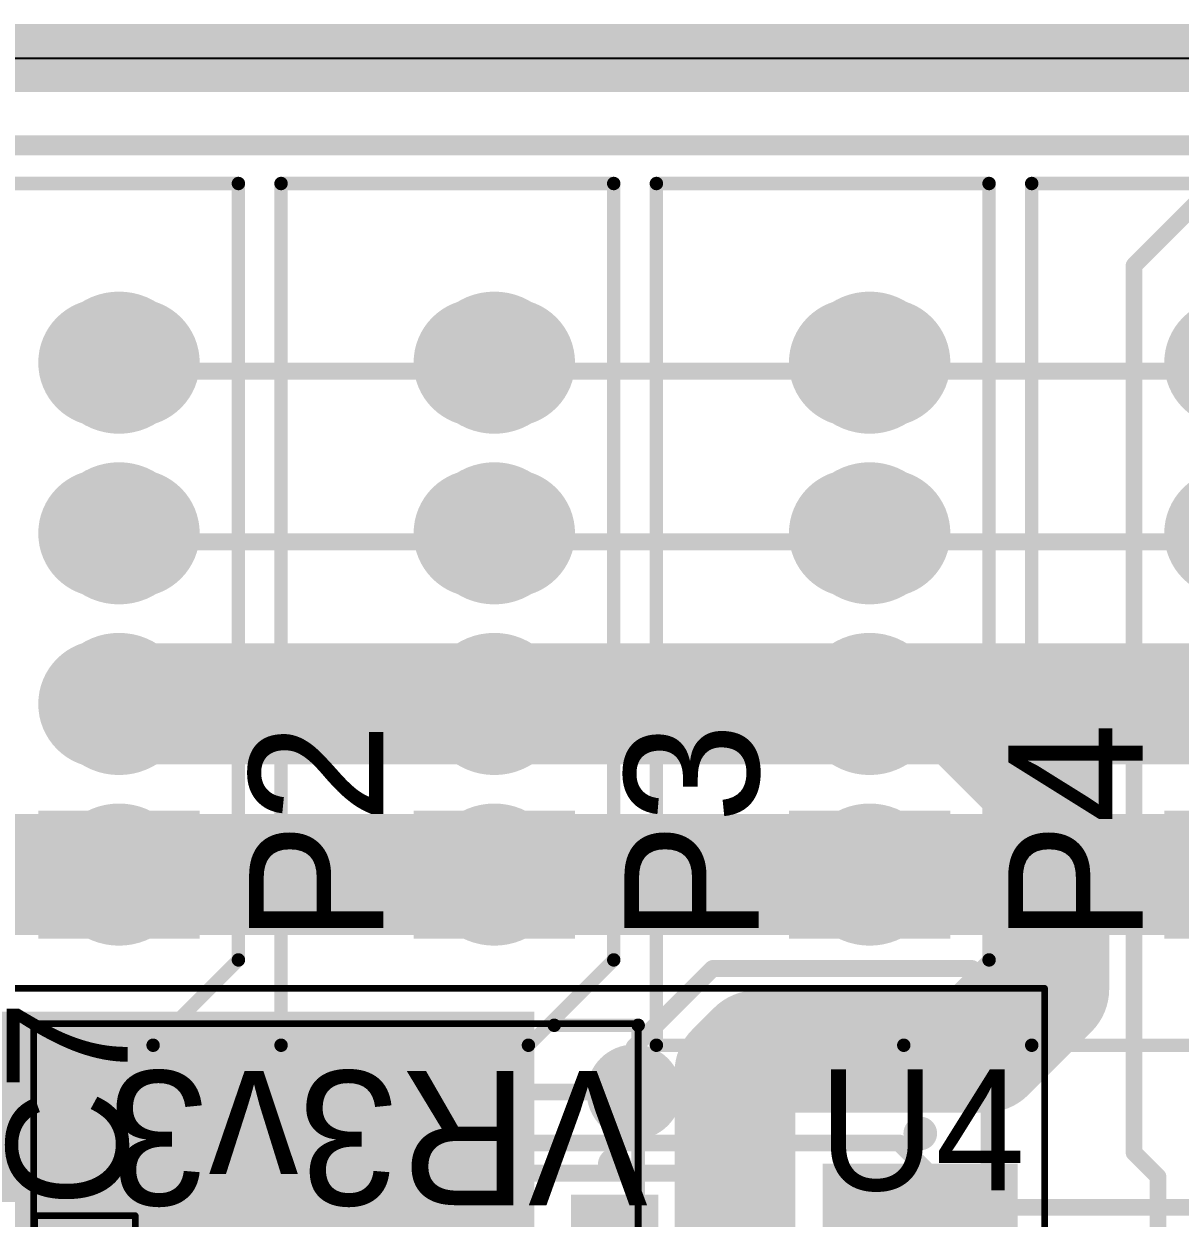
# Model space of a CAD drawing. Extents: x 50.3 to 133.3, y 75.7 to 118.9.
# Drawn here: x 62.08 to 79.3, y 100.93 to 118.71 of the extents above; entities that cross this region are included whole.
import ezdxf

# ---------------------------------------------------------------- set-up
doc = ezdxf.new("R2010")
doc.units = 0
doc.layers.get('0').update_dxf_attribs({"linetype": 'CONTINUOUS'})
for name, color, linetype in [('BOTTOMLAYER', 5, 'CONTINUOUS'), ('BOTTOMOVERLAY', 54, 'CONTINUOUS'), ('BOTTOMPASTE', 16, 'CONTINUOUS'), ('BOTTOMSOLDER', 6, 'CONTINUOUS'), ('INTERNALPLANE1', 76, 'CONTINUOUS'), ('INTERNALPLANE2', 16, 'CONTINUOUS'), ('KEEPOUTLAYER', 6, 'CONTINUOUS'), ('MECHANICAL13', 56, 'CONTINUOUS'), ('MECHANICAL15', 56, 'CONTINUOUS'), ('MULTILAYER', 9, 'CONTINUOUS'), ('PADHOLELAYER', 156, 'CONTINUOUS'), ('TOPLAYER', 1, 'CONTINUOUS'), ('TOPOVERLAY', 2, 'CONTINUOUS'), ('TOPPASTE', 8, 'CONTINUOUS'), ('TOPSOLDER', 216, 'CONTINUOUS'), ('VIAHOLELAYER', 16, 'CONTINUOUS')]:
    doc.layers.add(name, color=color, linetype=linetype)

# ---------------------------------------------------------------- blocks, each defined once
blk = doc.blocks.new('RESC2012L_8')
at = {"layer": 'MECHANICAL13', "const_width": 0.1}
for points in [[(-1.075, 0.7), (-1.075, -0.7)], [(-1.075, 0.7), (1.075, 0.7)], [(1.075, 0.7), (1.075, -0.7)], [(-1.075, -0.7), (1.075, -0.7)]]:
    blk.add_lwpolyline(points, dxfattribs=at)
at = {"layer": 'MECHANICAL13', "const_width": 0.05}
for points in [[(-1.1, 0.7, 1), (-1.05, 0.7, 1)], [(-1.1, 0.7, 1), (-1.05, 0.7, 1)], [(1.05, 0.7, 1), (1.1, 0.7, 1)], [(1.05, 0.7, 1), (1.1, 0.7, 1)], [(-1.1, -0.7, 1), (-1.05, -0.7, 1)], [(-1.1, -0.7, 1), (-1.05, -0.7, 1)], [(1.05, -0.7, 1), (1.1, -0.7, 1)], [(1.05, -0.7, 1), (1.1, -0.7, 1)]]:
    blk.add_lwpolyline(points, format="xyb", close=True, dxfattribs=at)
at = {"layer": 'MECHANICAL15', "const_width": 0.1}
for points in [[(-1.4, 0.75), (-1.4, -0.75)], [(-1.4, 0.75), (1.4, 0.75)], [(1.4, 0.75), (1.4, -0.75)], [(0, 0.5), (0, -0.5)], [(-0.5, 0), (0.5, 0)], [(-1.4, -0.75), (1.4, -0.75)]]:
    blk.add_lwpolyline(points, dxfattribs=at)
at = {"layer": 'MECHANICAL15', "const_width": 0.05}
for points in [[(-1.425, 0.75, 1), (-1.375, 0.75, 1)], [(-1.425, 0.75, 1), (-1.375, 0.75, 1)], [(1.375, 0.75, 1), (1.425, 0.75, 1)], [(1.375, 0.75, 1), (1.425, 0.75, 1)], [(-0.025, 0.5, 1), (0.025, 0.5, 1)], [(-0.525, 0, 1), (-0.475, 0, 1)], [(0.475, 0, 1), (0.525, 0, 1)], [(-0.025, -0.5, 1), (0.025, -0.5, 1)], [(-1.425, -0.75, 1), (-1.375, -0.75, 1)], [(-1.425, -0.75, 1), (-1.375, -0.75, 1)], [(1.375, -0.75, 1), (1.425, -0.75, 1)], [(1.375, -0.75, 1), (1.425, -0.75, 1)]]:
    blk.add_lwpolyline(points, format="xyb", close=True, dxfattribs=at)
at = {"layer": 'TOPLAYER'}
for points in [[(-0.3, -0.65), (-0.3, 0.65), (-1.3, -0.65), (-1.3, 0.65)], [(1.3, -0.65), (1.3, 0.65), (0.3, -0.65), (0.3, 0.65)]]:
    blk.add_solid(points, dxfattribs=at)
at = {"layer": 'TOPOVERLAY', "const_width": 0.2}
blk.add_lwpolyline([(0, 0.55), (0, -0.55)], dxfattribs=at)
at = {"layer": 'TOPOVERLAY', "const_width": 0.1}
for points in [[(-0.05, 0.55, 1), (0.05, 0.55, 1)], [(-0.05, -0.55, 1), (0.05, -0.55, 1)]]:
    blk.add_lwpolyline(points, format="xyb", close=True, dxfattribs=at)
at = {"layer": 'TOPPASTE'}
for points in [[(-0.3, -0.65), (-0.3, 0.65), (-1.3, -0.65), (-1.3, 0.65)], [(1.3, -0.65), (1.3, 0.65), (0.3, -0.65), (0.3, 0.65)]]:
    blk.add_solid(points, dxfattribs=at)
at = {"layer": 'TOPSOLDER'}
for points in [[(-0.198, -0.752), (-0.198, 0.752), (-1.402, -0.752), (-1.402, 0.752)], [(1.402, -0.752), (1.402, 0.752), (0.198, -0.752), (0.198, 0.752)]]:
    blk.add_solid(points, dxfattribs=at)
blk = doc.blocks.new('MOLEX4PIN_DXL_27')
at = {"layer": 'BOTTOMLAYER', "const_width": 1.7}
for points in [[(-1.27, 0.25), (-1.27, -0.25)], [(1.27, 0.25), (1.27, -0.25)], [(3.81, 0.25), (3.81, -0.25)]]:
    blk.add_lwpolyline(points, dxfattribs=at)
at = {"layer": 'BOTTOMLAYER', "const_width": 0.85}
for points in [[(-1.695, 0.25, 1), (-0.845, 0.25, 1)], [(0.845, 0.25, 1), (1.695, 0.25, 1)], [(3.385, 0.25, 1), (4.235, 0.25, 1)], [(-1.695, -0.25, 1), (-0.845, -0.25, 1)], [(0.845, -0.25, 1), (1.695, -0.25, 1)], [(3.385, -0.25, 1), (4.235, -0.25, 1)]]:
    blk.add_lwpolyline(points, format="xyb", close=True, dxfattribs=at)
at = {"layer": 'BOTTOMLAYER'}
blk.add_solid([(-4.66, -1.1), (-2.96, -1.1), (-4.66, 1.1), (-2.96, 1.1)], dxfattribs=at)
at = {"layer": 'BOTTOMSOLDER', "const_width": 1.903}
for points in [[(-1.27, 0.25), (-1.27, -0.25)], [(1.27, 0.25), (1.27, -0.25)], [(3.81, 0.25), (3.81, -0.25)]]:
    blk.add_lwpolyline(points, dxfattribs=at)
at = {"layer": 'BOTTOMSOLDER', "const_width": 0.952}
for points in [[(-1.746, 0.25, 1), (-0.794, 0.25, 1)], [(0.794, 0.25, 1), (1.746, 0.25, 1)], [(3.334, 0.25, 1), (4.286, 0.25, 1)], [(-1.746, -0.25, 1), (-0.794, -0.25, 1)], [(0.794, -0.25, 1), (1.746, -0.25, 1)], [(3.334, -0.25, 1), (4.286, -0.25, 1)]]:
    blk.add_lwpolyline(points, format="xyb", close=True, dxfattribs=at)
at = {"layer": 'BOTTOMSOLDER'}
blk.add_solid([(-4.762, -1.202), (-2.858, -1.202), (-4.762, 1.202), (-2.858, 1.202)], dxfattribs=at)
at = {"layer": 'INTERNALPLANE1', "const_width": 1.058}
for points in [[(-4.339, 0, 1), (-3.281, 0, 1)], [(-1.799, 0, 1), (-0.741, 0, 1)], [(0.741, 0, 1), (1.799, 0, 1)], [(3.281, 0, 1), (4.339, 0, 1)]]:
    blk.add_lwpolyline(points, format="xyb", close=True, dxfattribs=at)
at = {"layer": 'INTERNALPLANE2', "const_width": 1.058}
for points in [[(-4.339, 0, 1), (-3.281, 0, 1)], [(-1.799, 0, 1), (-0.741, 0, 1)], [(0.741, 0, 1), (1.799, 0, 1)], [(3.281, 0, 1), (4.339, 0, 1)]]:
    blk.add_lwpolyline(points, format="xyb", close=True, dxfattribs=at)
at = {"layer": 'MULTILAYER', "const_width": 1.7}
for points in [[(-1.27, 0.25), (-1.27, -0.25)], [(1.27, 0.25), (1.27, -0.25)], [(3.81, 0.25), (3.81, -0.25)]]:
    blk.add_lwpolyline(points, dxfattribs=at)
at = {"layer": 'MULTILAYER', "const_width": 0.85}
for points in [[(-1.695, 0.25, 1), (-0.845, 0.25, 1)], [(0.845, 0.25, 1), (1.695, 0.25, 1)], [(3.385, 0.25, 1), (4.235, 0.25, 1)], [(-1.695, -0.25, 1), (-0.845, -0.25, 1)], [(0.845, -0.25, 1), (1.695, -0.25, 1)], [(3.385, -0.25, 1), (4.235, -0.25, 1)]]:
    blk.add_lwpolyline(points, format="xyb", close=True, dxfattribs=at)
at = {"layer": 'MULTILAYER'}
blk.add_solid([(-4.66, -1.1), (-2.96, -1.1), (-4.66, 1.1), (-2.96, 1.1)], dxfattribs=at)
at = {"layer": 'PADHOLELAYER', "const_width": 0.55}
for points in [[(-4.085, 0, 1), (-3.535, 0, 1)], [(-1.545, 0, 1), (-0.995, 0, 1)], [(0.995, 0, 1), (1.545, 0, 1)], [(3.535, 0, 1), (4.085, 0, 1)]]:
    blk.add_lwpolyline(points, format="xyb", close=True, dxfattribs=at)
at = {"layer": 'TOPLAYER', "const_width": 1.7}
for points in [[(-1.27, 0.25), (-1.27, -0.25)], [(1.27, 0.25), (1.27, -0.25)], [(3.81, 0.25), (3.81, -0.25)]]:
    blk.add_lwpolyline(points, dxfattribs=at)
at = {"layer": 'TOPLAYER', "const_width": 0.85}
for points in [[(-1.695, 0.25, 1), (-0.845, 0.25, 1)], [(0.845, 0.25, 1), (1.695, 0.25, 1)], [(3.385, 0.25, 1), (4.235, 0.25, 1)], [(-1.695, -0.25, 1), (-0.845, -0.25, 1)], [(0.845, -0.25, 1), (1.695, -0.25, 1)], [(3.385, -0.25, 1), (4.235, -0.25, 1)]]:
    blk.add_lwpolyline(points, format="xyb", close=True, dxfattribs=at)
at = {"layer": 'TOPLAYER'}
blk.add_solid([(-4.66, -1.1), (-2.96, -1.1), (-4.66, 1.1), (-2.96, 1.1)], dxfattribs=at)
at = {"layer": 'TOPOVERLAY', "const_width": 0.2}
for points in [[(-6.35, 3.175), (6.477, 3.175)], [(-6.35, 3.175), (-6.35, -0.508)], [(6.477, 3.175), (6.477, -1.778)], [(-6.35, -0.508), (-5.08, -1.778)], [(-5.08, -1.778), (6.477, -1.778)]]:
    blk.add_lwpolyline(points, dxfattribs=at)
at = {"layer": 'TOPOVERLAY', "const_width": 0.1}
for points in [[(-6.4, 3.175, 1), (-6.3, 3.175, 1)], [(-6.4, 3.175, 1), (-6.3, 3.175, 1)], [(6.427, 3.175, 1), (6.527, 3.175, 1)], [(6.427, 3.175, 1), (6.527, 3.175, 1)], [(-6.4, -0.508, 1), (-6.3, -0.508, 1)], [(-6.4, -0.508, 1), (-6.3, -0.508, 1)], [(-5.13, -1.778, 1), (-5.03, -1.778, 1)], [(-5.13, -1.778, 1), (-5.03, -1.778, 1)], [(6.427, -1.778, 1), (6.527, -1.778, 1)], [(6.427, -1.778, 1), (6.527, -1.778, 1)]]:
    blk.add_lwpolyline(points, format="xyb", close=True, dxfattribs=at)
at = {"layer": 'TOPSOLDER', "const_width": 1.903}
for points in [[(-1.27, 0.25), (-1.27, -0.25)], [(1.27, 0.25), (1.27, -0.25)], [(3.81, 0.25), (3.81, -0.25)]]:
    blk.add_lwpolyline(points, dxfattribs=at)
at = {"layer": 'TOPSOLDER', "const_width": 0.952}
for points in [[(-1.746, 0.25, 1), (-0.794, 0.25, 1)], [(0.794, 0.25, 1), (1.746, 0.25, 1)], [(3.334, 0.25, 1), (4.286, 0.25, 1)], [(-1.746, -0.25, 1), (-0.794, -0.25, 1)], [(0.794, -0.25, 1), (1.746, -0.25, 1)], [(3.334, -0.25, 1), (4.286, -0.25, 1)]]:
    blk.add_lwpolyline(points, format="xyb", close=True, dxfattribs=at)
at = {"layer": 'TOPSOLDER'}
blk.add_solid([(-4.762, -1.202), (-2.858, -1.202), (-4.762, 1.202), (-2.858, 1.202)], dxfattribs=at)
blk = doc.blocks.new('MOLEX4PIN_DXL_28')
at = {"layer": 'BOTTOMLAYER', "const_width": 1.7}
for points in [[(-1.27, 0.25), (-1.27, -0.25)], [(1.27, 0.25), (1.27, -0.25)], [(3.81, 0.25), (3.81, -0.25)]]:
    blk.add_lwpolyline(points, dxfattribs=at)
at = {"layer": 'BOTTOMLAYER', "const_width": 0.85}
for points in [[(-1.695, 0.25, 1), (-0.845, 0.25, 1)], [(0.845, 0.25, 1), (1.695, 0.25, 1)], [(3.385, 0.25, 1), (4.235, 0.25, 1)], [(-1.695, -0.25, 1), (-0.845, -0.25, 1)], [(0.845, -0.25, 1), (1.695, -0.25, 1)], [(3.385, -0.25, 1), (4.235, -0.25, 1)]]:
    blk.add_lwpolyline(points, format="xyb", close=True, dxfattribs=at)
at = {"layer": 'BOTTOMLAYER'}
blk.add_solid([(-4.66, -1.1), (-2.96, -1.1), (-4.66, 1.1), (-2.96, 1.1)], dxfattribs=at)
at = {"layer": 'BOTTOMSOLDER', "const_width": 1.903}
for points in [[(-1.27, 0.25), (-1.27, -0.25)], [(1.27, 0.25), (1.27, -0.25)], [(3.81, 0.25), (3.81, -0.25)]]:
    blk.add_lwpolyline(points, dxfattribs=at)
at = {"layer": 'BOTTOMSOLDER', "const_width": 0.952}
for points in [[(-1.746, 0.25, 1), (-0.794, 0.25, 1)], [(0.794, 0.25, 1), (1.746, 0.25, 1)], [(3.334, 0.25, 1), (4.286, 0.25, 1)], [(-1.746, -0.25, 1), (-0.794, -0.25, 1)], [(0.794, -0.25, 1), (1.746, -0.25, 1)], [(3.334, -0.25, 1), (4.286, -0.25, 1)]]:
    blk.add_lwpolyline(points, format="xyb", close=True, dxfattribs=at)
at = {"layer": 'BOTTOMSOLDER'}
blk.add_solid([(-4.762, -1.202), (-2.858, -1.202), (-4.762, 1.202), (-2.858, 1.202)], dxfattribs=at)
at = {"layer": 'INTERNALPLANE1', "const_width": 1.058}
for points in [[(-4.339, 0, 1), (-3.281, 0, 1)], [(-1.799, 0, 1), (-0.741, 0, 1)], [(0.741, 0, 1), (1.799, 0, 1)], [(3.281, 0, 1), (4.339, 0, 1)]]:
    blk.add_lwpolyline(points, format="xyb", close=True, dxfattribs=at)
at = {"layer": 'INTERNALPLANE2', "const_width": 1.058}
for points in [[(-4.339, 0, 1), (-3.281, 0, 1)], [(-1.799, 0, 1), (-0.741, 0, 1)], [(0.741, 0, 1), (1.799, 0, 1)], [(3.281, 0, 1), (4.339, 0, 1)]]:
    blk.add_lwpolyline(points, format="xyb", close=True, dxfattribs=at)
at = {"layer": 'MULTILAYER', "const_width": 1.7}
for points in [[(-1.27, 0.25), (-1.27, -0.25)], [(1.27, 0.25), (1.27, -0.25)], [(3.81, 0.25), (3.81, -0.25)]]:
    blk.add_lwpolyline(points, dxfattribs=at)
at = {"layer": 'MULTILAYER', "const_width": 0.85}
for points in [[(-1.695, 0.25, 1), (-0.845, 0.25, 1)], [(0.845, 0.25, 1), (1.695, 0.25, 1)], [(3.385, 0.25, 1), (4.235, 0.25, 1)], [(-1.695, -0.25, 1), (-0.845, -0.25, 1)], [(0.845, -0.25, 1), (1.695, -0.25, 1)], [(3.385, -0.25, 1), (4.235, -0.25, 1)]]:
    blk.add_lwpolyline(points, format="xyb", close=True, dxfattribs=at)
at = {"layer": 'MULTILAYER'}
blk.add_solid([(-4.66, -1.1), (-2.96, -1.1), (-4.66, 1.1), (-2.96, 1.1)], dxfattribs=at)
at = {"layer": 'PADHOLELAYER', "const_width": 0.55}
for points in [[(-4.085, 0, 1), (-3.535, 0, 1)], [(-1.545, 0, 1), (-0.995, 0, 1)], [(0.995, 0, 1), (1.545, 0, 1)], [(3.535, 0, 1), (4.085, 0, 1)]]:
    blk.add_lwpolyline(points, format="xyb", close=True, dxfattribs=at)
at = {"layer": 'TOPLAYER', "const_width": 1.7}
for points in [[(-1.27, 0.25), (-1.27, -0.25)], [(1.27, 0.25), (1.27, -0.25)], [(3.81, 0.25), (3.81, -0.25)]]:
    blk.add_lwpolyline(points, dxfattribs=at)
at = {"layer": 'TOPLAYER', "const_width": 0.85}
for points in [[(-1.695, 0.25, 1), (-0.845, 0.25, 1)], [(0.845, 0.25, 1), (1.695, 0.25, 1)], [(3.385, 0.25, 1), (4.235, 0.25, 1)], [(-1.695, -0.25, 1), (-0.845, -0.25, 1)], [(0.845, -0.25, 1), (1.695, -0.25, 1)], [(3.385, -0.25, 1), (4.235, -0.25, 1)]]:
    blk.add_lwpolyline(points, format="xyb", close=True, dxfattribs=at)
at = {"layer": 'TOPLAYER'}
blk.add_solid([(-4.66, -1.1), (-2.96, -1.1), (-4.66, 1.1), (-2.96, 1.1)], dxfattribs=at)
at = {"layer": 'TOPOVERLAY', "const_width": 0.2}
for points in [[(-6.35, 3.175), (6.477, 3.175)], [(-6.35, 3.175), (-6.35, -0.508)], [(6.477, 3.175), (6.477, -1.778)], [(-6.35, -0.508), (-5.08, -1.778)], [(-5.08, -1.778), (6.477, -1.778)]]:
    blk.add_lwpolyline(points, dxfattribs=at)
at = {"layer": 'TOPOVERLAY', "const_width": 0.1}
for points in [[(-6.4, 3.175, 1), (-6.3, 3.175, 1)], [(-6.4, 3.175, 1), (-6.3, 3.175, 1)], [(6.427, 3.175, 1), (6.527, 3.175, 1)], [(6.427, 3.175, 1), (6.527, 3.175, 1)], [(-6.4, -0.508, 1), (-6.3, -0.508, 1)], [(-6.4, -0.508, 1), (-6.3, -0.508, 1)], [(-5.13, -1.778, 1), (-5.03, -1.778, 1)], [(-5.13, -1.778, 1), (-5.03, -1.778, 1)], [(6.427, -1.778, 1), (6.527, -1.778, 1)], [(6.427, -1.778, 1), (6.527, -1.778, 1)]]:
    blk.add_lwpolyline(points, format="xyb", close=True, dxfattribs=at)
at = {"layer": 'TOPSOLDER', "const_width": 1.903}
for points in [[(-1.27, 0.25), (-1.27, -0.25)], [(1.27, 0.25), (1.27, -0.25)], [(3.81, 0.25), (3.81, -0.25)]]:
    blk.add_lwpolyline(points, dxfattribs=at)
at = {"layer": 'TOPSOLDER', "const_width": 0.952}
for points in [[(-1.746, 0.25, 1), (-0.794, 0.25, 1)], [(0.794, 0.25, 1), (1.746, 0.25, 1)], [(3.334, 0.25, 1), (4.286, 0.25, 1)], [(-1.746, -0.25, 1), (-0.794, -0.25, 1)], [(0.794, -0.25, 1), (1.746, -0.25, 1)], [(3.334, -0.25, 1), (4.286, -0.25, 1)]]:
    blk.add_lwpolyline(points, format="xyb", close=True, dxfattribs=at)
at = {"layer": 'TOPSOLDER'}
blk.add_solid([(-4.762, -1.202), (-2.858, -1.202), (-4.762, 1.202), (-2.858, 1.202)], dxfattribs=at)
blk = doc.blocks.new('MOLEX4PIN_DXL_29')
at = {"layer": 'BOTTOMLAYER', "const_width": 1.7}
for points in [[(-1.27, 0.25), (-1.27, -0.25)], [(1.27, 0.25), (1.27, -0.25)], [(3.81, 0.25), (3.81, -0.25)]]:
    blk.add_lwpolyline(points, dxfattribs=at)
at = {"layer": 'BOTTOMLAYER', "const_width": 0.85}
for points in [[(-1.695, 0.25, 1), (-0.845, 0.25, 1)], [(0.845, 0.25, 1), (1.695, 0.25, 1)], [(3.385, 0.25, 1), (4.235, 0.25, 1)], [(-1.695, -0.25, 1), (-0.845, -0.25, 1)], [(0.845, -0.25, 1), (1.695, -0.25, 1)], [(3.385, -0.25, 1), (4.235, -0.25, 1)]]:
    blk.add_lwpolyline(points, format="xyb", close=True, dxfattribs=at)
at = {"layer": 'BOTTOMLAYER'}
blk.add_solid([(-4.66, -1.1), (-2.96, -1.1), (-4.66, 1.1), (-2.96, 1.1)], dxfattribs=at)
at = {"layer": 'BOTTOMSOLDER', "const_width": 1.903}
for points in [[(-1.27, 0.25), (-1.27, -0.25)], [(1.27, 0.25), (1.27, -0.25)], [(3.81, 0.25), (3.81, -0.25)]]:
    blk.add_lwpolyline(points, dxfattribs=at)
at = {"layer": 'BOTTOMSOLDER', "const_width": 0.952}
for points in [[(-1.746, 0.25, 1), (-0.794, 0.25, 1)], [(0.794, 0.25, 1), (1.746, 0.25, 1)], [(3.334, 0.25, 1), (4.286, 0.25, 1)], [(-1.746, -0.25, 1), (-0.794, -0.25, 1)], [(0.794, -0.25, 1), (1.746, -0.25, 1)], [(3.334, -0.25, 1), (4.286, -0.25, 1)]]:
    blk.add_lwpolyline(points, format="xyb", close=True, dxfattribs=at)
at = {"layer": 'BOTTOMSOLDER'}
blk.add_solid([(-4.762, -1.202), (-2.858, -1.202), (-4.762, 1.202), (-2.858, 1.202)], dxfattribs=at)
at = {"layer": 'INTERNALPLANE1', "const_width": 1.058}
for points in [[(-4.339, 0, 1), (-3.281, 0, 1)], [(-1.799, 0, 1), (-0.741, 0, 1)], [(0.741, 0, 1), (1.799, 0, 1)], [(3.281, 0, 1), (4.339, 0, 1)]]:
    blk.add_lwpolyline(points, format="xyb", close=True, dxfattribs=at)
at = {"layer": 'INTERNALPLANE2', "const_width": 1.058}
for points in [[(-4.339, 0, 1), (-3.281, 0, 1)], [(-1.799, 0, 1), (-0.741, 0, 1)], [(0.741, 0, 1), (1.799, 0, 1)], [(3.281, 0, 1), (4.339, 0, 1)]]:
    blk.add_lwpolyline(points, format="xyb", close=True, dxfattribs=at)
at = {"layer": 'MULTILAYER', "const_width": 1.7}
for points in [[(-1.27, 0.25), (-1.27, -0.25)], [(1.27, 0.25), (1.27, -0.25)], [(3.81, 0.25), (3.81, -0.25)]]:
    blk.add_lwpolyline(points, dxfattribs=at)
at = {"layer": 'MULTILAYER', "const_width": 0.85}
for points in [[(-1.695, 0.25, 1), (-0.845, 0.25, 1)], [(0.845, 0.25, 1), (1.695, 0.25, 1)], [(3.385, 0.25, 1), (4.235, 0.25, 1)], [(-1.695, -0.25, 1), (-0.845, -0.25, 1)], [(0.845, -0.25, 1), (1.695, -0.25, 1)], [(3.385, -0.25, 1), (4.235, -0.25, 1)]]:
    blk.add_lwpolyline(points, format="xyb", close=True, dxfattribs=at)
at = {"layer": 'MULTILAYER'}
blk.add_solid([(-4.66, -1.1), (-2.96, -1.1), (-4.66, 1.1), (-2.96, 1.1)], dxfattribs=at)
at = {"layer": 'PADHOLELAYER', "const_width": 0.55}
for points in [[(-4.085, 0, 1), (-3.535, 0, 1)], [(-1.545, 0, 1), (-0.995, 0, 1)], [(0.995, 0, 1), (1.545, 0, 1)], [(3.535, 0, 1), (4.085, 0, 1)]]:
    blk.add_lwpolyline(points, format="xyb", close=True, dxfattribs=at)
at = {"layer": 'TOPLAYER', "const_width": 1.7}
for points in [[(-1.27, 0.25), (-1.27, -0.25)], [(1.27, 0.25), (1.27, -0.25)], [(3.81, 0.25), (3.81, -0.25)]]:
    blk.add_lwpolyline(points, dxfattribs=at)
at = {"layer": 'TOPLAYER', "const_width": 0.85}
for points in [[(-1.695, 0.25, 1), (-0.845, 0.25, 1)], [(0.845, 0.25, 1), (1.695, 0.25, 1)], [(3.385, 0.25, 1), (4.235, 0.25, 1)], [(-1.695, -0.25, 1), (-0.845, -0.25, 1)], [(0.845, -0.25, 1), (1.695, -0.25, 1)], [(3.385, -0.25, 1), (4.235, -0.25, 1)]]:
    blk.add_lwpolyline(points, format="xyb", close=True, dxfattribs=at)
at = {"layer": 'TOPLAYER'}
blk.add_solid([(-4.66, -1.1), (-2.96, -1.1), (-4.66, 1.1), (-2.96, 1.1)], dxfattribs=at)
at = {"layer": 'TOPOVERLAY', "const_width": 0.2}
for points in [[(-6.35, 3.175), (6.477, 3.175)], [(-6.35, 3.175), (-6.35, -0.508)], [(6.477, 3.175), (6.477, -1.778)], [(-6.35, -0.508), (-5.08, -1.778)], [(-5.08, -1.778), (6.477, -1.778)]]:
    blk.add_lwpolyline(points, dxfattribs=at)
at = {"layer": 'TOPOVERLAY', "const_width": 0.1}
for points in [[(-6.4, 3.175, 1), (-6.3, 3.175, 1)], [(-6.4, 3.175, 1), (-6.3, 3.175, 1)], [(6.427, 3.175, 1), (6.527, 3.175, 1)], [(6.427, 3.175, 1), (6.527, 3.175, 1)], [(-6.4, -0.508, 1), (-6.3, -0.508, 1)], [(-6.4, -0.508, 1), (-6.3, -0.508, 1)], [(-5.13, -1.778, 1), (-5.03, -1.778, 1)], [(-5.13, -1.778, 1), (-5.03, -1.778, 1)], [(6.427, -1.778, 1), (6.527, -1.778, 1)], [(6.427, -1.778, 1), (6.527, -1.778, 1)]]:
    blk.add_lwpolyline(points, format="xyb", close=True, dxfattribs=at)
at = {"layer": 'TOPSOLDER', "const_width": 1.903}
for points in [[(-1.27, 0.25), (-1.27, -0.25)], [(1.27, 0.25), (1.27, -0.25)], [(3.81, 0.25), (3.81, -0.25)]]:
    blk.add_lwpolyline(points, dxfattribs=at)
at = {"layer": 'TOPSOLDER', "const_width": 0.952}
for points in [[(-1.746, 0.25, 1), (-0.794, 0.25, 1)], [(0.794, 0.25, 1), (1.746, 0.25, 1)], [(3.334, 0.25, 1), (4.286, 0.25, 1)], [(-1.746, -0.25, 1), (-0.794, -0.25, 1)], [(0.794, -0.25, 1), (1.746, -0.25, 1)], [(3.334, -0.25, 1), (4.286, -0.25, 1)]]:
    blk.add_lwpolyline(points, format="xyb", close=True, dxfattribs=at)
at = {"layer": 'TOPSOLDER'}
blk.add_solid([(-4.762, -1.202), (-2.858, -1.202), (-4.762, 1.202), (-2.858, 1.202)], dxfattribs=at)
blk = doc.blocks.new('TO254P1510_3_4M_B_56')
at = {"layer": 'BOTTOMLAYER'}
for points in [[(-1, 5.35), (-1, -5.35), (8.2, 5.35), (8.2, -5.35)], [(-8.2, 3.09), (-8.2, 1.99), (-5.5, 3.09), (-5.5, 1.99)], [(-8.2, -1.99), (-8.2, -3.09), (-5.5, -1.99), (-5.5, -3.09)]]:
    blk.add_solid(points, dxfattribs=at)
at = {"layer": 'BOTTOMOVERLAY', "const_width": 0.2}
for points in [[(-1.4, 5.25), (-2.65, 5.25)], [(-2.65, 5.25), (-2.65, -5.25)], [(-1.4, -5.25), (-2.65, -5.25)]]:
    blk.add_lwpolyline(points, dxfattribs=at)
at = {"layer": 'BOTTOMOVERLAY'}
for points, const_width in [([(-2.7, 5.25, 1), (-2.6, 5.25, 1)], 0.1), ([(-2.7, 5.25, 1), (-2.6, 5.25, 1)], 0.1), ([(-1.45, 5.25, 1), (-1.35, 5.25, 1)], 0.1), ([(-6.725, -3.64, 1), (-6.975, -3.64, 1)], 0.25), ([(-7.037, -3.64, 1), (-6.913, -3.64, 1)], 0.125), ([(-6.787, -3.64, 1), (-6.662, -3.64, 1)], 0.125), ([(-2.7, -5.25, 1), (-2.6, -5.25, 1)], 0.1), ([(-2.7, -5.25, 1), (-2.6, -5.25, 1)], 0.1), ([(-1.45, -5.25, 1), (-1.35, -5.25, 1)], 0.1)]:
    blk.add_lwpolyline(points, format="xyb", close=True, dxfattribs=dict(at, const_width=const_width))
at = {"layer": 'BOTTOMPASTE'}
for points in [[(-1, 5.35), (-1, -5.35), (8.2, 5.35), (8.2, -5.35)], [(-8.2, 3.09), (-8.2, 1.99), (-5.5, 3.09), (-5.5, 1.99)], [(-8.2, -1.99), (-8.2, -3.09), (-5.5, -1.99), (-5.5, -3.09)]]:
    blk.add_solid(points, dxfattribs=at)
at = {"layer": 'BOTTOMSOLDER'}
for points in [[(-1.102, 5.452), (-1.102, -5.452), (8.302, 5.452), (8.302, -5.452)], [(-8.302, 3.192), (-8.302, 1.888), (-5.398, 3.192), (-5.398, 1.888)], [(-8.302, -1.888), (-8.302, -3.192), (-5.398, -1.888), (-5.398, -3.192)]]:
    blk.add_solid(points, dxfattribs=at)
at = {"layer": 'MECHANICAL13', "const_width": 0.1}
for points in [[(6.35, 5.275), (-2.65, 5.275)], [(-2.65, 5.275), (-2.65, -5.275)], [(6.35, 5.275), (6.35, -5.275)], [(6.35, -5.275), (-2.65, -5.275)]]:
    blk.add_lwpolyline(points, dxfattribs=at)
at = {"layer": 'MECHANICAL13', "const_width": 0.05}
for points in [[(-2.675, 5.275, 1), (-2.625, 5.275, 1)], [(-2.675, 5.275, 1), (-2.625, 5.275, 1)], [(6.325, 5.275, 1), (6.375, 5.275, 1)], [(6.325, 5.275, 1), (6.375, 5.275, 1)], [(-2.675, -5.275, 1), (-2.625, -5.275, 1)], [(-2.675, -5.275, 1), (-2.625, -5.275, 1)], [(6.325, -5.275, 1), (6.375, -5.275, 1)], [(6.325, -5.275, 1), (6.375, -5.275, 1)]]:
    blk.add_lwpolyline(points, format="xyb", close=True, dxfattribs=at)
at = {"layer": 'MECHANICAL15', "const_width": 0.1}
for points in [[(8.7, 5.8), (-8.7, 5.8)], [(-8.7, 5.8), (-8.7, -5.8)], [(8.7, 5.8), (8.7, -5.8)], [(0, 0.5), (0, -0.5)], [(0.5, 0), (-0.5, 0)], [(8.7, -5.8), (-8.7, -5.8)]]:
    blk.add_lwpolyline(points, dxfattribs=at)
at = {"layer": 'MECHANICAL15', "const_width": 0.05}
for points in [[(-8.725, 5.8, 1), (-8.675, 5.8, 1)], [(-8.725, 5.8, 1), (-8.675, 5.8, 1)], [(8.675, 5.8, 1), (8.725, 5.8, 1)], [(8.675, 5.8, 1), (8.725, 5.8, 1)], [(-0.025, 0.5, 1), (0.025, 0.5, 1)], [(-0.525, 0, 1), (-0.475, 0, 1)], [(0.475, 0, 1), (0.525, 0, 1)], [(-0.025, -0.5, 1), (0.025, -0.5, 1)], [(-8.725, -5.8, 1), (-8.675, -5.8, 1)], [(-8.725, -5.8, 1), (-8.675, -5.8, 1)], [(8.675, -5.8, 1), (8.725, -5.8, 1)], [(8.675, -5.8, 1), (8.725, -5.8, 1)]]:
    blk.add_lwpolyline(points, format="xyb", close=True, dxfattribs=at)
blk = doc.blocks.new('MOLEX4PIN_DXL_58')
at = {"layer": 'BOTTOMLAYER', "const_width": 1.7}
for points in [[(-1.27, 0.25), (-1.27, -0.25)], [(1.27, 0.25), (1.27, -0.25)], [(3.81, 0.25), (3.81, -0.25)]]:
    blk.add_lwpolyline(points, dxfattribs=at)
at = {"layer": 'BOTTOMLAYER', "const_width": 0.85}
for points in [[(-1.695, 0.25, 1), (-0.845, 0.25, 1)], [(0.845, 0.25, 1), (1.695, 0.25, 1)], [(3.385, 0.25, 1), (4.235, 0.25, 1)], [(-1.695, -0.25, 1), (-0.845, -0.25, 1)], [(0.845, -0.25, 1), (1.695, -0.25, 1)], [(3.385, -0.25, 1), (4.235, -0.25, 1)]]:
    blk.add_lwpolyline(points, format="xyb", close=True, dxfattribs=at)
at = {"layer": 'BOTTOMLAYER'}
blk.add_solid([(-4.66, -1.1), (-2.96, -1.1), (-4.66, 1.1), (-2.96, 1.1)], dxfattribs=at)
at = {"layer": 'BOTTOMSOLDER', "const_width": 1.903}
for points in [[(-1.27, 0.25), (-1.27, -0.25)], [(1.27, 0.25), (1.27, -0.25)], [(3.81, 0.25), (3.81, -0.25)]]:
    blk.add_lwpolyline(points, dxfattribs=at)
at = {"layer": 'BOTTOMSOLDER', "const_width": 0.952}
for points in [[(-1.746, 0.25, 1), (-0.794, 0.25, 1)], [(0.794, 0.25, 1), (1.746, 0.25, 1)], [(3.334, 0.25, 1), (4.286, 0.25, 1)], [(-1.746, -0.25, 1), (-0.794, -0.25, 1)], [(0.794, -0.25, 1), (1.746, -0.25, 1)], [(3.334, -0.25, 1), (4.286, -0.25, 1)]]:
    blk.add_lwpolyline(points, format="xyb", close=True, dxfattribs=at)
at = {"layer": 'BOTTOMSOLDER'}
blk.add_solid([(-4.762, -1.202), (-2.858, -1.202), (-4.762, 1.202), (-2.858, 1.202)], dxfattribs=at)
at = {"layer": 'INTERNALPLANE1', "const_width": 1.058}
for points in [[(-4.339, 0, 1), (-3.281, 0, 1)], [(-1.799, 0, 1), (-0.741, 0, 1)], [(0.741, 0, 1), (1.799, 0, 1)], [(3.281, 0, 1), (4.339, 0, 1)]]:
    blk.add_lwpolyline(points, format="xyb", close=True, dxfattribs=at)
at = {"layer": 'INTERNALPLANE2', "const_width": 1.058}
for points in [[(-4.339, 0, 1), (-3.281, 0, 1)], [(-1.799, 0, 1), (-0.741, 0, 1)], [(0.741, 0, 1), (1.799, 0, 1)], [(3.281, 0, 1), (4.339, 0, 1)]]:
    blk.add_lwpolyline(points, format="xyb", close=True, dxfattribs=at)
at = {"layer": 'MULTILAYER', "const_width": 1.7}
for points in [[(-1.27, 0.25), (-1.27, -0.25)], [(1.27, 0.25), (1.27, -0.25)], [(3.81, 0.25), (3.81, -0.25)]]:
    blk.add_lwpolyline(points, dxfattribs=at)
at = {"layer": 'MULTILAYER', "const_width": 0.85}
for points in [[(-1.695, 0.25, 1), (-0.845, 0.25, 1)], [(0.845, 0.25, 1), (1.695, 0.25, 1)], [(3.385, 0.25, 1), (4.235, 0.25, 1)], [(-1.695, -0.25, 1), (-0.845, -0.25, 1)], [(0.845, -0.25, 1), (1.695, -0.25, 1)], [(3.385, -0.25, 1), (4.235, -0.25, 1)]]:
    blk.add_lwpolyline(points, format="xyb", close=True, dxfattribs=at)
at = {"layer": 'MULTILAYER'}
blk.add_solid([(-4.66, -1.1), (-2.96, -1.1), (-4.66, 1.1), (-2.96, 1.1)], dxfattribs=at)
at = {"layer": 'PADHOLELAYER', "const_width": 0.55}
for points in [[(-4.085, 0, 1), (-3.535, 0, 1)], [(-1.545, 0, 1), (-0.995, 0, 1)], [(0.995, 0, 1), (1.545, 0, 1)], [(3.535, 0, 1), (4.085, 0, 1)]]:
    blk.add_lwpolyline(points, format="xyb", close=True, dxfattribs=at)
at = {"layer": 'TOPLAYER', "const_width": 1.7}
for points in [[(-1.27, 0.25), (-1.27, -0.25)], [(1.27, 0.25), (1.27, -0.25)], [(3.81, 0.25), (3.81, -0.25)]]:
    blk.add_lwpolyline(points, dxfattribs=at)
at = {"layer": 'TOPLAYER', "const_width": 0.85}
for points in [[(-1.695, 0.25, 1), (-0.845, 0.25, 1)], [(0.845, 0.25, 1), (1.695, 0.25, 1)], [(3.385, 0.25, 1), (4.235, 0.25, 1)], [(-1.695, -0.25, 1), (-0.845, -0.25, 1)], [(0.845, -0.25, 1), (1.695, -0.25, 1)], [(3.385, -0.25, 1), (4.235, -0.25, 1)]]:
    blk.add_lwpolyline(points, format="xyb", close=True, dxfattribs=at)
at = {"layer": 'TOPLAYER'}
blk.add_solid([(-4.66, -1.1), (-2.96, -1.1), (-4.66, 1.1), (-2.96, 1.1)], dxfattribs=at)
at = {"layer": 'TOPOVERLAY', "const_width": 0.2}
for points in [[(-6.35, 3.175), (6.477, 3.175)], [(-6.35, 3.175), (-6.35, -0.508)], [(6.477, 3.175), (6.477, -1.778)], [(-6.35, -0.508), (-5.08, -1.778)], [(-5.08, -1.778), (6.477, -1.778)]]:
    blk.add_lwpolyline(points, dxfattribs=at)
at = {"layer": 'TOPOVERLAY', "const_width": 0.1}
for points in [[(-6.4, 3.175, 1), (-6.3, 3.175, 1)], [(-6.4, 3.175, 1), (-6.3, 3.175, 1)], [(6.427, 3.175, 1), (6.527, 3.175, 1)], [(6.427, 3.175, 1), (6.527, 3.175, 1)], [(-6.4, -0.508, 1), (-6.3, -0.508, 1)], [(-6.4, -0.508, 1), (-6.3, -0.508, 1)], [(-5.13, -1.778, 1), (-5.03, -1.778, 1)], [(-5.13, -1.778, 1), (-5.03, -1.778, 1)], [(6.427, -1.778, 1), (6.527, -1.778, 1)], [(6.427, -1.778, 1), (6.527, -1.778, 1)]]:
    blk.add_lwpolyline(points, format="xyb", close=True, dxfattribs=at)
at = {"layer": 'TOPSOLDER', "const_width": 1.903}
for points in [[(-1.27, 0.25), (-1.27, -0.25)], [(1.27, 0.25), (1.27, -0.25)], [(3.81, 0.25), (3.81, -0.25)]]:
    blk.add_lwpolyline(points, dxfattribs=at)
at = {"layer": 'TOPSOLDER', "const_width": 0.952}
for points in [[(-1.746, 0.25, 1), (-0.794, 0.25, 1)], [(0.794, 0.25, 1), (1.746, 0.25, 1)], [(3.334, 0.25, 1), (4.286, 0.25, 1)], [(-1.746, -0.25, 1), (-0.794, -0.25, 1)], [(0.794, -0.25, 1), (1.746, -0.25, 1)], [(3.334, -0.25, 1), (4.286, -0.25, 1)]]:
    blk.add_lwpolyline(points, format="xyb", close=True, dxfattribs=at)
at = {"layer": 'TOPSOLDER'}
blk.add_solid([(-4.762, -1.202), (-2.858, -1.202), (-4.762, 1.202), (-2.858, 1.202)], dxfattribs=at)
blk = doc.blocks.new('R__1117_3_3_60')
at = {"layer": 'TOPLAYER'}
for points in [[(-4.15, 2.85), (-4.15, 1.75), (-2.6, 2.85), (-2.6, 1.75)], [(2.6, 1.725), (2.6, -1.725), (4.15, 1.725), (4.15, -1.725)], [(-4.15, 0.55), (-4.15, -0.55), (-2.6, 0.55), (-2.6, -0.55)], [(-4.15, -1.75), (-4.15, -2.85), (-2.6, -1.75), (-2.6, -2.85)]]:
    blk.add_solid(points, dxfattribs=at)
at = {"layer": 'TOPOVERLAY', "const_width": 0.2}
for points in [[(-1.85, -3.35), (-1.85, 3.35)], [(1.85, 3.35), (-1.85, 3.35)], [(1.85, -3.35), (1.85, 3.35)], [(1.85, -3.35), (-1.85, -3.35)]]:
    blk.add_lwpolyline(points, dxfattribs=at)
at = {"layer": 'TOPOVERLAY'}
for points, const_width in [([(-1.9, 3.35, 1), (-1.8, 3.35, 1)], 0.1), ([(-1.9, 3.35, 1), (-1.8, 3.35, 1)], 0.1), ([(1.8, 3.35, 1), (1.9, 3.35, 1)], 0.1), ([(1.8, 3.35, 1), (1.9, 3.35, 1)], 0.1), ([(-4.575, 2.3, 1), (-4.825, 2.3, 1)], 0.25), ([(-4.888, 2.3, 1), (-4.763, 2.3, 1)], 0.125), ([(-4.638, 2.3, 1), (-4.513, 2.3, 1)], 0.125), ([(-1.9, -3.35, 1), (-1.8, -3.35, 1)], 0.1), ([(-1.9, -3.35, 1), (-1.8, -3.35, 1)], 0.1), ([(1.8, -3.35, 1), (1.9, -3.35, 1)], 0.1), ([(1.8, -3.35, 1), (1.9, -3.35, 1)], 0.1)]:
    blk.add_lwpolyline(points, format="xyb", close=True, dxfattribs=dict(at, const_width=const_width))
at = {"layer": 'TOPPASTE'}
for points in [[(-4.15, 2.85), (-4.15, 1.75), (-2.6, 2.85), (-2.6, 1.75)], [(2.6, 1.725), (2.6, -1.725), (4.15, 1.725), (4.15, -1.725)], [(-4.15, 0.55), (-4.15, -0.55), (-2.6, 0.55), (-2.6, -0.55)], [(-4.15, -1.75), (-4.15, -2.85), (-2.6, -1.75), (-2.6, -2.85)]]:
    blk.add_solid(points, dxfattribs=at)
at = {"layer": 'TOPSOLDER'}
for points in [[(-4.252, 2.952), (-4.252, 1.648), (-2.498, 2.952), (-2.498, 1.648)], [(2.498, 1.827), (2.498, -1.827), (4.252, 1.827), (4.252, -1.827)], [(-4.252, 0.652), (-4.252, -0.652), (-2.498, 0.652), (-2.498, -0.652)], [(-4.252, -1.648), (-4.252, -2.952), (-2.498, -1.648), (-2.498, -2.952)]]:
    blk.add_solid(points, dxfattribs=at)

msp = doc.modelspace()

# ---------------------------------------------------------------- linework, layer by layer
at = {"layer": 'BOTTOMLAYER'}
for points, const_width in [([(63.5, 113.538), (69.088, 113.538)], 0.25), ([(69.088, 113.538), (74.676, 113.538)], 0.25), ([(74.676, 113.538), (80.264, 113.538)], 0.25), ([(63.5, 110.998), (69.088, 110.998)], 0.25), ([(69.088, 110.998), (74.676, 110.998)], 0.25), ([(74.676, 110.998), (80.264, 110.998)], 0.25), ([(63.5, 108.585), (69.088, 108.585)], 1.8), ([(69.088, 108.585), (74.676, 108.585)], 1.8), ([(74.676, 108.585), (80.264, 108.585)], 1.8), ([(60.198, 106.045), (63.5, 106.045)], 1.8), ([(63.5, 106.045), (69.088, 106.045)], 1.8), ([(69.088, 106.045), (74.676, 106.045)], 1.8), ([(74.676, 106.045), (80.264, 106.045)], 1.8), ([(71.171, 103.48), (72.339, 104.648)], 0.25), ([(72.339, 104.648), (76.2, 104.648)], 0.25), ([(76.2, 104.648), (76.454, 104.394)], 0.25), ([(76.454, 101.092), (76.454, 104.394)], 0.25), ([(72.671, 103.1), (72.974, 103.403)], 1.8), ([(72.974, 103.403), (72.994, 103.423)], 1.8), ([(72.994, 103.423), (75.057, 103.423)], 1.8), ([(72.671, 92.991), (72.671, 103.1)], 1.8), ([(64.98, 98.552), (64.98, 103.556)], 0.25), ([(71.171, 102.809), (71.171, 103.48)], 0.25), ([(76.454, 101.092), (82.906, 101.092)], 0.25)]:
    msp.add_lwpolyline(points, dxfattribs=dict(at, const_width=const_width))
for points, const_width in [([(63.438, 113.538, 1), (63.562, 113.538, 1)], 0.125), ([(69.026, 113.538, 1), (69.15, 113.538, 1)], 0.125), ([(69.026, 113.538, 1), (69.15, 113.538, 1)], 0.125), ([(74.614, 113.538, 1), (74.738, 113.538, 1)], 0.125), ([(74.614, 113.538, 1), (74.738, 113.538, 1)], 0.125), ([(63.438, 110.998, 1), (63.562, 110.998, 1)], 0.125), ([(69.026, 110.998, 1), (69.15, 110.998, 1)], 0.125), ([(69.026, 110.998, 1), (69.15, 110.998, 1)], 0.125), ([(74.614, 110.998, 1), (74.738, 110.998, 1)], 0.125), ([(74.614, 110.998, 1), (74.738, 110.998, 1)], 0.125), ([(63.05, 108.585, 1), (63.95, 108.585, 1)], 0.9), ([(68.638, 108.585, 1), (69.538, 108.585, 1)], 0.9), ([(68.638, 108.585, 1), (69.538, 108.585, 1)], 0.9), ([(74.226, 108.585, 1), (75.126, 108.585, 1)], 0.9), ([(74.226, 108.585, 1), (75.126, 108.585, 1)], 0.9), ([(63.05, 106.045, 1), (63.95, 106.045, 1)], 0.9), ([(63.05, 106.045, 1), (63.95, 106.045, 1)], 0.9), ([(68.638, 106.045, 1), (69.538, 106.045, 1)], 0.9), ([(68.638, 106.045, 1), (69.538, 106.045, 1)], 0.9), ([(74.226, 106.045, 1), (75.126, 106.045, 1)], 0.9), ([(74.226, 106.045, 1), (75.126, 106.045, 1)], 0.9), ([(72.277, 104.648, 1), (72.402, 104.648, 1)], 0.125), ([(72.277, 104.648, 1), (72.402, 104.648, 1)], 0.125), ([(76.138, 104.648, 1), (76.262, 104.648, 1)], 0.125), ([(76.138, 104.648, 1), (76.262, 104.648, 1)], 0.125), ([(76.392, 104.394, 1), (76.516, 104.394, 1)], 0.125), ([(76.392, 104.394, 1), (76.516, 104.394, 1)], 0.125), ([(72.524, 103.403, 1), (73.424, 103.403, 1)], 0.9), ([(72.524, 103.403, 1), (73.424, 103.403, 1)], 0.9), ([(72.544, 103.423, 1), (73.444, 103.423, 1)], 0.9), ([(72.544, 103.423, 1), (73.444, 103.423, 1)], 0.9), ([(74.607, 103.423, 1), (75.507, 103.423, 1)], 0.9), ([(72.221, 103.1, 1), (73.121, 103.1, 1)], 0.9), ([(72.221, 103.1, 1), (73.121, 103.1, 1)], 0.9), ([(74.739, 103.423, 1), (75.374, 103.423, 1)], 0.635), ([(72.724, 103.403, 1), (73.224, 103.403, 1)], 0.5), ([(64.918, 103.556, 1), (65.043, 103.556, 1)], 0.125), ([(71.108, 103.48, 1), (71.233, 103.48, 1)], 0.125), ([(71.108, 103.48, 1), (71.233, 103.48, 1)], 0.125), ([(70.971, 102.809, 1), (71.371, 102.809, 1)], 0.4), ([(71.108, 102.809, 1), (71.233, 102.809, 1)], 0.125), ([(76.392, 101.092, 1), (76.516, 101.092, 1)], 0.125), ([(76.392, 101.092, 1), (76.516, 101.092, 1)], 0.125)]:
    msp.add_lwpolyline(points, format="xyb", close=True, dxfattribs=dict(at, const_width=const_width))
at = {"layer": 'BOTTOMSOLDER'}
for points, const_width in [([(72.673, 103.403, 1), (73.275, 103.403, 1)], 0.602), ([(74.689, 103.423, 1), (75.425, 103.423, 1)], 0.737), ([(70.92, 102.809, 1), (71.422, 102.809, 1)], 0.502)]:
    msp.add_lwpolyline(points, format="xyb", close=True, dxfattribs=dict(at, const_width=const_width))
at = {"layer": 'INTERNALPLANE1'}
msp.add_line((50.8, 118.2), (132.8, 118.2), dxfattribs=at)
at = {"layer": 'INTERNALPLANE1', "const_width": 1.016}
msp.add_lwpolyline([(50.8, 118.2), (132.8, 118.2)], dxfattribs=at)
at = {"layer": 'INTERNALPLANE1'}
for points, const_width in [([(72.57, 103.403, 1), (73.378, 103.403, 1)], 0.808), ([(74.625, 103.423, 1), (75.489, 103.423, 1)], 0.864), ([(70.817, 102.809, 1), (71.525, 102.809, 1)], 0.708)]:
    msp.add_lwpolyline(points, format="xyb", close=True, dxfattribs=dict(at, const_width=const_width))
at = {"layer": 'INTERNALPLANE2'}
msp.add_line((50.8, 118.2), (132.8, 118.2), dxfattribs=at)
at = {"layer": 'INTERNALPLANE2', "const_width": 1.016}
msp.add_lwpolyline([(50.8, 118.2), (132.8, 118.2)], dxfattribs=at)
at = {"layer": 'INTERNALPLANE2'}
for points, const_width in [([(72.57, 103.403, 1), (73.378, 103.403, 1)], 0.808), ([(74.625, 103.423, 1), (75.489, 103.423, 1)], 0.864), ([(70.817, 102.809, 1), (71.525, 102.809, 1)], 0.708)]:
    msp.add_lwpolyline(points, format="xyb", close=True, dxfattribs=dict(at, const_width=const_width))
at = {"layer": 'KEEPOUTLAYER', "const_width": 0.3}
msp.add_lwpolyline([(54.737, 116.9), (128.877, 116.9)], dxfattribs=at)
at = {"layer": 'MULTILAYER'}
for points, const_width in [([(74.739, 103.423, 1), (75.374, 103.423, 1)], 0.635), ([(72.724, 103.403, 1), (73.224, 103.403, 1)], 0.5), ([(70.971, 102.809, 1), (71.371, 102.809, 1)], 0.4)]:
    msp.add_lwpolyline(points, format="xyb", close=True, dxfattribs=dict(at, const_width=const_width))
at = {"layer": 'TOPLAYER'}
for points, const_width in [([(78.613, 115.113), (79.654, 116.154)], 0.25), ([(78.613, 101.905), (78.613, 115.113)], 0.25), ([(74.676, 108.585), (76.073, 108.585)], 1.8), ([(76.2, 108.458), (77.343, 107.315)], 1.8), ([(77.343, 104.343), (77.343, 107.315)], 1.8), ([(76.403, 103.403), (77.343, 104.343)], 1.8), ([(72.974, 103.403), (76.403, 103.403)], 1.8), ([(61.392, 102.809), (71.171, 102.809)], 0.25), ([(66.28, 101.194), (67.136, 102.05)], 0.25), ([(67.136, 102.05), (75.115, 102.05)], 0.25), ([(75.115, 102.05), (77.343, 99.822)], 0.25), ([(78.613, 101.905), (78.969, 101.549)], 0.25), ([(68.58, 101.067), (69.113, 101.6)], 0.25), ([(69.113, 101.6), (71.882, 101.6)], 0.25), ([(71.882, 101.6), (72.263, 101.219)], 0.25), ([(78.969, 99.822), (78.969, 101.549)], 0.25), ([(72.263, 98.019), (72.263, 101.219)], 0.25), ([(66.28, 100.403), (66.28, 101.194)], 0.25), ([(68.58, 100.403), (68.58, 101.067)], 0.25)]:
    msp.add_lwpolyline(points, dxfattribs=dict(at, const_width=const_width))
for points, const_width in [([(78.551, 115.113, 1), (78.675, 115.113, 1)], 0.125), ([(78.551, 115.113, 1), (78.675, 115.113, 1)], 0.125), ([(74.226, 108.585, 1), (75.126, 108.585, 1)], 0.9), ([(75.623, 108.585, 1), (76.523, 108.585, 1)], 0.9), ([(75.75, 108.458, 1), (76.65, 108.458, 1)], 0.9), ([(76.893, 107.315, 1), (77.793, 107.315, 1)], 0.9), ([(76.893, 107.315, 1), (77.793, 107.315, 1)], 0.9), ([(76.893, 104.343, 1), (77.793, 104.343, 1)], 0.9), ([(76.893, 104.343, 1), (77.793, 104.343, 1)], 0.9), ([(72.524, 103.403, 1), (73.424, 103.403, 1)], 0.9), ([(75.953, 103.403, 1), (76.853, 103.403, 1)], 0.9), ([(75.953, 103.403, 1), (76.853, 103.403, 1)], 0.9), ([(74.739, 103.423, 1), (75.374, 103.423, 1)], 0.635), ([(72.724, 103.403, 1), (73.224, 103.403, 1)], 0.5), ([(70.971, 102.809, 1), (71.371, 102.809, 1)], 0.4), ([(71.108, 102.809, 1), (71.233, 102.809, 1)], 0.125), ([(67.074, 102.05, 1), (67.199, 102.05, 1)], 0.125), ([(67.074, 102.05, 1), (67.199, 102.05, 1)], 0.125), ([(75.053, 102.05, 1), (75.178, 102.05, 1)], 0.125), ([(75.053, 102.05, 1), (75.178, 102.05, 1)], 0.125), ([(78.551, 101.905, 1), (78.675, 101.905, 1)], 0.125), ([(78.551, 101.905, 1), (78.675, 101.905, 1)], 0.125), ([(69.051, 101.6, 1), (69.176, 101.6, 1)], 0.125), ([(69.051, 101.6, 1), (69.176, 101.6, 1)], 0.125), ([(71.82, 101.6, 1), (71.944, 101.6, 1)], 0.125), ([(71.82, 101.6, 1), (71.944, 101.6, 1)], 0.125), ([(78.906, 101.549, 1), (79.031, 101.549, 1)], 0.125), ([(78.906, 101.549, 1), (79.031, 101.549, 1)], 0.125), ([(72.201, 101.219, 1), (72.325, 101.219, 1)], 0.125), ([(72.201, 101.219, 1), (72.325, 101.219, 1)], 0.125), ([(66.218, 101.194, 1), (66.343, 101.194, 1)], 0.125), ([(66.218, 101.194, 1), (66.343, 101.194, 1)], 0.125), ([(68.518, 101.067, 1), (68.643, 101.067, 1)], 0.125), ([(68.518, 101.067, 1), (68.643, 101.067, 1)], 0.125)]:
    msp.add_lwpolyline(points, format="xyb", close=True, dxfattribs=dict(at, const_width=const_width))
at = {"layer": 'TOPSOLDER'}
for points, const_width in [([(72.673, 103.403, 1), (73.275, 103.403, 1)], 0.602), ([(74.689, 103.423, 1), (75.425, 103.423, 1)], 0.737), ([(70.92, 102.809, 1), (71.422, 102.809, 1)], 0.502)]:
    msp.add_lwpolyline(points, format="xyb", close=True, dxfattribs=dict(at, const_width=const_width))
at = {"layer": 'VIAHOLELAYER'}
for points, const_width in [([(72.824, 103.403, 1), (73.124, 103.403, 1)], 0.3), ([(74.879, 103.423, 1), (75.235, 103.423, 1)], 0.356), ([(71.071, 102.809, 1), (71.271, 102.809, 1)], 0.2)]:
    msp.add_lwpolyline(points, format="xyb", close=True, dxfattribs=dict(at, const_width=const_width))

# ---------------------------------------------------------------- block references
for name, p, rotation in [('MOLEX4PIN_DXL_27', (63.5, 109.855), 90), ('MOLEX4PIN_DXL_58', (69.088, 109.855), 90), ('MOLEX4PIN_DXL_28', (74.676, 109.855), 90), ('MOLEX4PIN_DXL_29', (80.264, 109.855), 90), ('TO254P1510_3_4M_B_56', (68.58, 98.552), 180), ('R__1117_3_3_60', (68.58, 97.028), 270), ('RESC2012L_8', (62.992, 99.568), 90)]:
    msp.add_blockref(name, p, dxfattribs=dict(rotation=rotation))

# ---------------------------------------------------------------- texts
at = {"layer": 'TOPOVERLAY'}
for s, height, rotation, p in [('P2', 2, 90, (67.437, 105.029)), ('P3', 2, 90, (73.025, 105.029)), ('P4', 2, 90, (78.74, 105.029)), ('C7', 1.8, 90, (63.627, 101.092)), ('VR3v3', 2, 180, (71.374, 103.124)), ('U4', 1.8, 360, (73.914, 101.346))]:
    msp.add_text(s, height=height, rotation=rotation, dxfattribs=at).set_placement(p)

doc.saveas('drawing.dxf')
